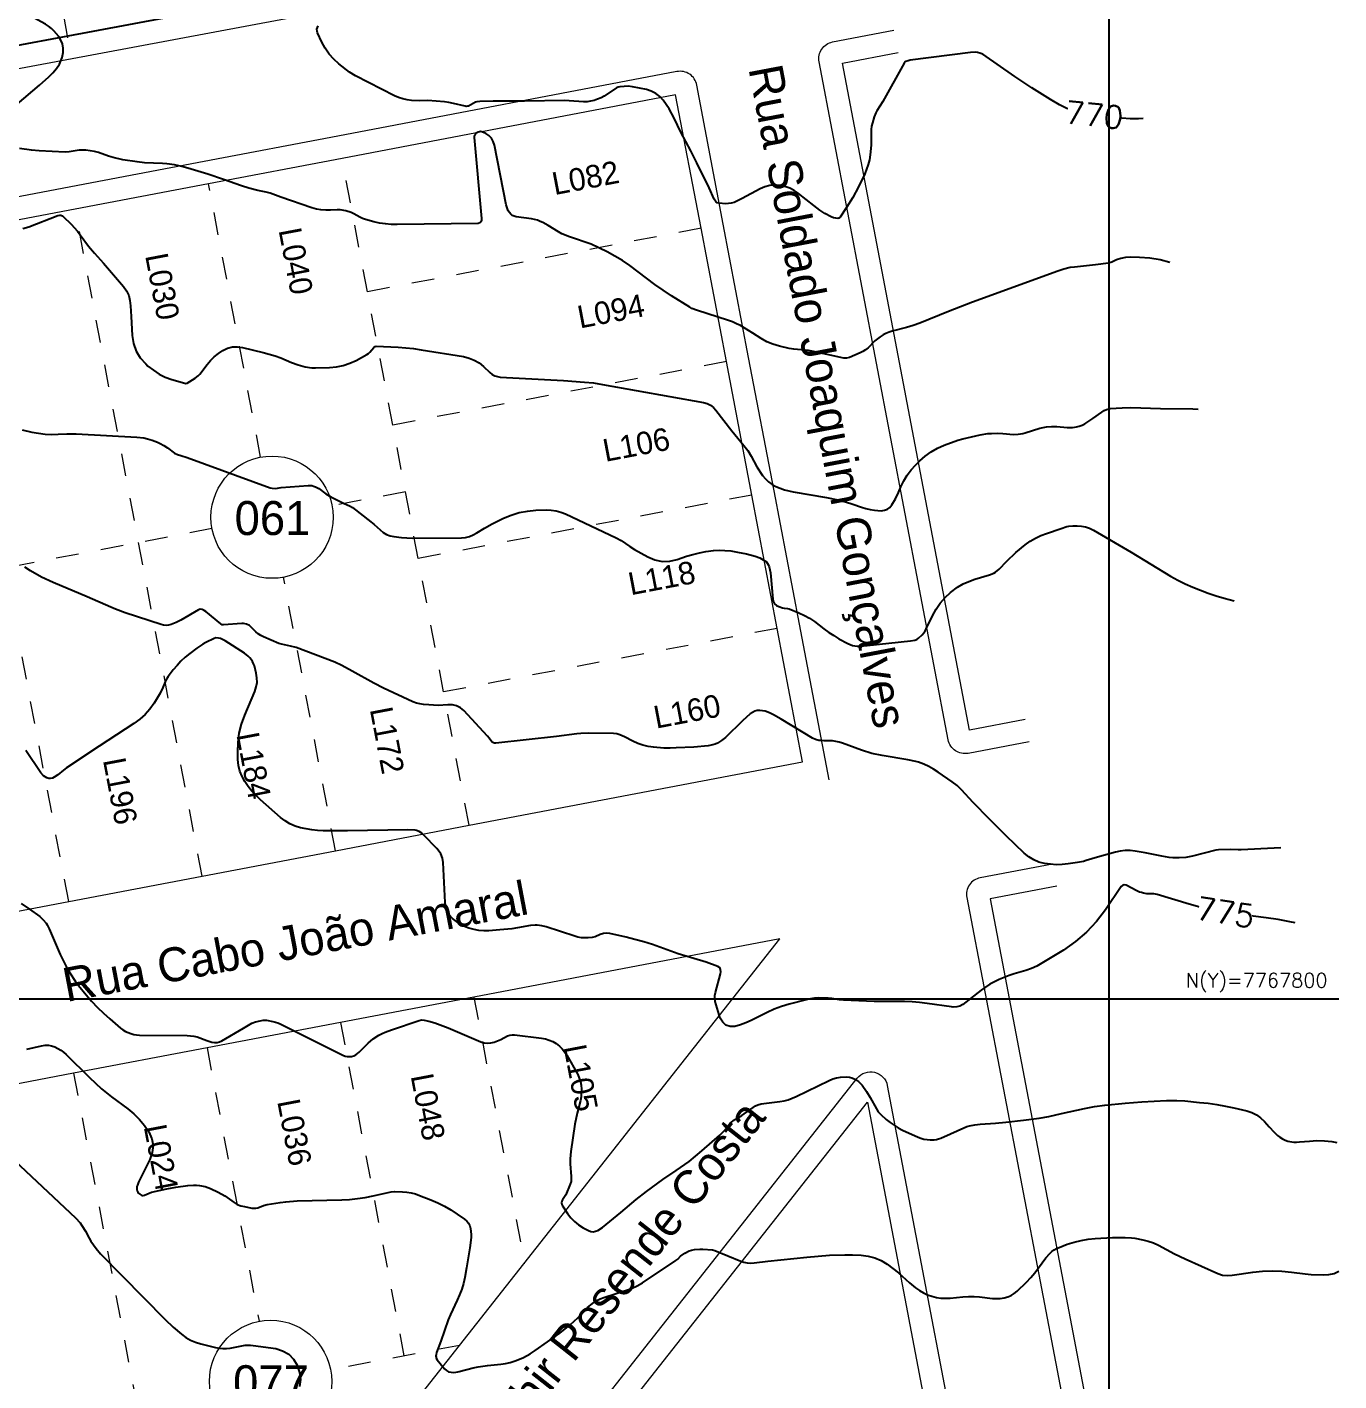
# Model space of a CAD drawing. Header units: metres. Extents: x 509389 to 509735, y 7767634 to 7768027.
# Drawn here: x 509619.4 to 509735.3, y 7767766.2 to 7767885.9 of the extents above; entities that cross this region are included whole.
import ezdxf
from ezdxf.enums import TextEntityAlignment as Align

# ---------------------------------------------------------------- set-up
doc = ezdxf.new("R2010")
doc.units = ezdxf.units.M
doc.linetypes.add('Contínua', pattern=[0])
doc.linetypes.add('TRACEJADO', pattern=[2, 1, -1])
for name, color, linetype in [('CANEVA', 252, 'Continuous'), ('CURVAS-INTERMEDIARIAS', 39, 'Continuous'), ('CURVAS-MESTRA', 34, 'Continuous')]:
    doc.layers.add(name, color=color, linetype=linetype)
for name, color, linetype, lineweight in [('K-ALINHAMENTO', 10, 'Continuous', 9), ('P-MEIOFIO', 171, 'Continuous', 9), ('P-URB', 2, 'Continuous', 9), ('textos', 2, 'Continuous', 9)]:
    doc.layers.add(name, color=color, linetype=linetype, lineweight=lineweight)
doc.styles.add('EC_NOMES', font='GOTHIC.TTF')
doc.styles.add('L50', font='ROMANS.SHX', dxfattribs={"height": 1.25})
doc.styles.add('Padrão', font='simplex.shx')

msp = doc.modelspace()

# ---------------------------------------------------------------- linework, layer by layer
at = {"color": 1}
msp.add_lwpolyline([(509611.596, 7767943.828), (509662.679, 7767953.551), (509673.898, 7767894.609), (509602.666, 7767881.252)], dxfattribs=at)
at = {"layer": 'CANEVA'}
msp.add_line((509389.048, 7767800), (509735.298, 7767800), dxfattribs=at)
at = {"layer": 'CURVAS-INTERMEDIARIAS'}
for points, elevation in [([(509618.536, 7767879.066), (509620.499, 7767880.745), (509621.333, 7767881.474), (509621.691, 7767881.815), (509622.008, 7767882.196), (509622.267, 7767882.589), (509622.407, 7767882.872), (509622.504, 7767883.173), (509622.594, 7767883.632), (509622.6, 7767884.014), (509622.547, 7767884.379), (509622.405, 7767884.72), (509622.205, 7767885.044), (509621.786, 7767885.533), (509621.557, 7767885.75), (509621.305, 7767885.938), (509621.037, 7767886.109), (509619.686, 7767886.867), (509619.171, 7767887.184)], 771), ([(509720.362, 7767865.062), (509719.506, 7767865.287), (509718.585, 7767865.436), (509717.679, 7767865.501), (509716.861, 7767865.523), (509716.446, 7767865.502), (509716.04, 7767865.415), (509715.644, 7767865.281), (509715.232, 7767865.089), (509714.946, 7767864.999), (509713.789, 7767864.853), (509711.929, 7767864.659), (509711.558, 7767864.607), (509711.012, 7767864.474), (509710.477, 7767864.3), (509702.919, 7767861.542), (509700.823, 7767860.731), (509698.279, 7767859.708), (509697.688, 7767859.499), (509697.088, 7767859.315), (509695.843, 7767858.987), (509695.56, 7767858.899), (509695.287, 7767858.791), (509695.027, 7767858.653), (509694.776, 7767858.495), (509694.526, 7767858.307), (509694.309, 7767858.126), (509693.704, 7767857.531), (509693.489, 7767857.354), (509693.253, 7767857.206), (509693.003, 7767857.077), (509692.064, 7767856.666), (509691.81, 7767856.599), (509691.549, 7767856.615), (509688.874, 7767857.205), (509688.446, 7767857.277), (509687.15, 7767857.409), (509686.722, 7767857.471), (509685.879, 7767857.671), (509685.288, 7767857.847), (509684.75, 7767858.053), (509684.251, 7767858.341), (509683.524, 7767858.821), (509682.763, 7767859.294), (509682.431, 7767859.485), (509682.088, 7767859.654), (509681.735, 7767859.802), (509681.374, 7767859.93), (509678.544, 7767860.846), (509678.141, 7767861.007), (509677.949, 7767861.108), (509676.344, 7767862.127), (509674.872, 7767863.123), (509672.657, 7767864.788), (509672.013, 7767865.225), (509671.342, 7767865.622), (509670.653, 7767865.99), (509669.247, 7767866.678), (509667.318, 7767867.321), (509666.663, 7767867.592), (509666.353, 7767867.762), (509665.451, 7767868.335), (509664.982, 7767868.59), (509664.739, 7767868.697), (509664.491, 7767868.788), (509663.975, 7767868.905), (509662.605, 7767869.102), (509662.43, 7767869.151), (509662.271, 7767869.225), (509662.136, 7767869.337), (509662.016, 7767869.474), (509661.921, 7767869.638), (509661.84, 7767869.806), (509661.731, 7767870.167), (509660.688, 7767875.43), (509660.59, 7767875.745), (509660.43, 7767876.034), (509660.21, 7767876.276), (509659.936, 7767876.455), (509659.588, 7767876.617), (509659.477, 7767876.632), (509659.364, 7767876.614), (509659.255, 7767876.573), (509659.097, 7767876.483), (509659.013, 7767876.411), (509658.951, 7767876.328), (509658.92, 7767876.229), (509658.91, 7767876.119), (509659.553, 7767868.956), (509659.546, 7767868.804), (509659.498, 7767868.661), (509659.405, 7767868.558), (509659.273, 7767868.519), (509652.107, 7767868.414), (509651.587, 7767868.427), (509651.07, 7767868.468), (509650.558, 7767868.549), (509650.05, 7767868.658), (509649.321, 7767868.857), (509649.053, 7767868.956), (509648.796, 7767869.078), (509648.265, 7767869.37), (509648.037, 7767869.475), (509647.559, 7767869.626), (509647.062, 7767869.703), (509646.811, 7767869.711), (509646.214, 7767869.68), (509645.792, 7767869.675), (509645.375, 7767869.705), (509644.964, 7767869.785), (509644.558, 7767869.898), (509641.836, 7767870.842), (509640.889, 7767871.192), (509640.53, 7767871.284), (509639.795, 7767871.412), (509638.989, 7767871.622), (509638.342, 7767871.829), (509636.758, 7767872.408), (509635.391, 7767872.862), (509633.622, 7767873.39), (509633.093, 7767873.537), (509632.425, 7767873.691), (509631.746, 7767873.787), (509631.382, 7767873.818), (509629.77, 7767873.867), (509629.13, 7767873.943), (509627.882, 7767874.144), (509627.024, 7767874.332), (509626.605, 7767874.463), (509625.725, 7767874.779), (509625.358, 7767874.877), (509624.983, 7767874.938), (509624.602, 7767874.973), (509624.016, 7767874.987), (509623.66, 7767874.942), (509623.134, 7767874.826), (509622.775, 7767874.814), (509620.491, 7767874.934), (509619.801, 7767874.987), (509618.753, 7767875.132)], 771), ([(509619.05, 7767868.069), (509619.572, 7767868.221), (509622.116, 7767869.205), (509622.293, 7767869.238), (509622.379, 7767869.236), (509622.46, 7767869.219), (509622.534, 7767869.182), (509622.603, 7767869.131), (509623.307, 7767868.436), (509623.86, 7767867.831), (509624.111, 7767867.507), (509624.833, 7767866.509), (509625.366, 7767865.883), (509626.174, 7767864.997), (509627.058, 7767863.98), (509627.928, 7767862.929), (509628.184, 7767862.543), (509628.385, 7767862.135), (509628.5, 7767861.696), (509628.559, 7767861.236), (509628.593, 7767860.282), (509628.684, 7767858.606), (509628.812, 7767857.895), (509629.039, 7767857.231), (509629.414, 7767856.637), (509629.887, 7767856.091), (509630.086, 7767855.911), (509630.565, 7767855.532), (509631.07, 7767855.2), (509631.616, 7767854.939), (509632.187, 7767854.725), (509633.333, 7767854.383), (509633.414, 7767854.378), (509633.554, 7767854.41), (509634.245, 7767854.831), (509634.515, 7767855.03), (509634.664, 7767855.195), (509635.312, 7767856.038), (509635.62, 7767856.397), (509635.952, 7767856.73), (509636.319, 7767857.023), (509636.709, 7767857.291), (509637.126, 7767857.479), (509637.554, 7767857.599), (509637.998, 7767857.614), (509638.452, 7767857.56), (509640.279, 7767857.115), (509641.329, 7767856.81), (509641.842, 7767856.621), (509642.781, 7767856.225), (509643.363, 7767856.005), (509643.964, 7767855.844), (509644.579, 7767855.753), (509644.889, 7767855.739), (509646.119, 7767855.778), (509646.733, 7767855.845), (509647.334, 7767855.963), (509647.914, 7767856.16), (509648.48, 7767856.41), (509649.433, 7767856.92), (509649.565, 7767857.018), (509649.682, 7767857.133), (509650.03, 7767857.56), (509650.151, 7767857.64), (509650.245, 7767857.654), (509652.194, 7767857.579), (509652.874, 7767857.527), (509653.552, 7767857.448), (509654.228, 7767857.352), (509657.968, 7767856.746), (509658.458, 7767856.619), (509658.92, 7767856.439), (509659.342, 7767856.179), (509659.738, 7767855.864), (509660.303, 7767855.324), (509660.499, 7767855.168), (509660.719, 7767855.05), (509660.958, 7767854.973), (509661.206, 7767854.939), (509666.808, 7767854.638), (509668.667, 7767854.497), (509669.46, 7767854.413), (509670.248, 7767854.289), (509679.16, 7767852.695), (509679.479, 7767852.604), (509679.773, 7767852.451), (509679.908, 7767852.352), (509680.036, 7767852.245), (509680.26, 7767851.998), (509681.669, 7767850.175), (509682.731, 7767848.896), (509683.075, 7767848.431), (509683.387, 7767847.946), (509683.882, 7767846.995), (509684.38, 7767846.248), (509684.631, 7767845.947), (509684.908, 7767845.676), (509685.225, 7767845.453), (509685.567, 7767845.261), (509685.935, 7767845.109), (509686.309, 7767844.976), (509686.692, 7767844.874), (509687.081, 7767844.792), (509690.02, 7767844.289), (509691.037, 7767844.079), (509691.707, 7767843.906), (509692.366, 7767843.695), (509693.121, 7767843.43), (509693.504, 7767843.315), (509693.891, 7767843.223), (509694.285, 7767843.166), (509694.86, 7767843.126), (509695.147, 7767843.163), (509695.407, 7767843.251), (509695.626, 7767843.417), (509695.817, 7767843.634), (509696.127, 7767844.178), (509696.394, 7767844.743), (509696.61, 7767845.248), (509696.869, 7767845.769), (509697.165, 7767846.265), (509697.516, 7767846.725), (509697.903, 7767847.159), (509698.278, 7767847.533), (509698.762, 7767847.957), (509699.275, 7767848.337), (509699.831, 7767848.648), (509700.417, 7767848.914), (509701.636, 7767849.37), (509702.074, 7767849.482), (509703.618, 7767849.829), (509704.274, 7767849.937), (509704.605, 7767849.96), (509705.133, 7767849.965), (509705.604, 7767849.944), (509706.54, 7767849.847), (509706.957, 7767849.88), (509707.369, 7767849.954), (509707.572, 7767850.006), (509708.866, 7767850.415), (509709.163, 7767850.484), (509709.465, 7767850.529), (509709.921, 7767850.568), (509710.383, 7767850.568), (509711.299, 7767850.466), (509711.76, 7767850.478), (509712.106, 7767850.528), (509712.364, 7767850.593), (509712.612, 7767850.69), (509712.853, 7767850.809), (509713.573, 7767851.269), (509714.351, 7767851.839), (509714.55, 7767851.967), (509714.764, 7767852.068), (509715.105, 7767852.157), (509716.149, 7767852.226), (509716.925, 7767852.239), (509719.529, 7767852.165), (509722.395, 7767852.133), (509722.851, 7767852.101)], 772), ([(509618.973, 7767850.262), (509619.844, 7767850.07), (509620.418, 7767849.968), (509620.994, 7767849.897), (509621.574, 7767849.872), (509622.157, 7767849.878), (509622.914, 7767849.909), (509623.739, 7767849.905), (509629.111, 7767849.634), (509629.737, 7767849.558), (509630.043, 7767849.486), (509630.47, 7767849.353), (509630.936, 7767849.168), (509631.162, 7767849.06), (509631.483, 7767848.886), (509631.812, 7767848.681), (509632.435, 7767848.223), (509632.704, 7767848.093), (509632.987, 7767847.992), (509633.561, 7767847.837), (509640.875, 7767845.139), (509641.064, 7767845.102), (509641.355, 7767845.1), (509641.853, 7767845.171), (509644.239, 7767845.361), (509644.565, 7767845.345), (509644.722, 7767845.304), (509644.876, 7767845.246), (509645.17, 7767845.087), (509645.801, 7767844.624), (509646.242, 7767844.348), (509647.365, 7767843.797), (509647.948, 7767843.537), (509648.168, 7767843.41), (509649.79, 7767842.147), (509650.064, 7767841.917), (509650.59, 7767841.43), (509650.862, 7767841.212), (509651.154, 7767841.033), (509651.474, 7767840.913), (509651.814, 7767840.833), (509652.499, 7767840.751), (509652.965, 7767840.713), (509653.433, 7767840.695), (509657.776, 7767840.74), (509658.134, 7767840.771), (509658.483, 7767840.855), (509658.819, 7767840.987), (509659.134, 7767841.16), (509659.817, 7767841.586), (509660.496, 7767841.965), (509661.498, 7767842.46), (509662.188, 7767842.742), (509662.893, 7767842.964), (509663.619, 7767843.094), (509664.361, 7767843.164), (509665.278, 7767843.191), (509665.714, 7767843.173), (509666.143, 7767843.116), (509666.559, 7767843), (509666.968, 7767842.845), (509671.464, 7767840.723), (509671.881, 7767840.497), (509672.658, 7767839.951), (509673.063, 7767839.704), (509674.243, 7767839.042), (509674.879, 7767838.789), (509675.524, 7767838.649), (509676.184, 7767838.679), (509676.853, 7767838.823), (509677.651, 7767839.093), (509678.221, 7767839.26), (509678.799, 7767839.397), (509679.383, 7767839.516), (509680.054, 7767839.609), (509680.558, 7767839.639), (509681.063, 7767839.621), (509681.569, 7767839.57), (509682.174, 7767839.471), (509682.974, 7767839.3), (509683.742, 7767839.095), (509684.147, 7767838.949), (509684.584, 7767838.704), (509684.718, 7767838.593), (509684.833, 7767838.468), (509684.916, 7767838.32), (509684.979, 7767838.157), (509685.081, 7767837.625), (509685.278, 7767835.297), (509685.34, 7767835.077), (509685.442, 7767834.89), (509685.604, 7767834.753), (509685.807, 7767834.649), (509686.155, 7767834.547), (509686.295, 7767834.516), (509686.581, 7767834.492), (509686.719, 7767834.452), (509687.599, 7767834.096), (509688.077, 7767833.876), (509688.538, 7767833.627), (509688.974, 7767833.334), (509689.806, 7767832.684), (509690.231, 7767832.371), (509690.675, 7767832.084), (509691.13, 7767831.814), (509691.916, 7767831.378), (509692.113, 7767831.288), (509692.315, 7767831.217), (509692.526, 7767831.177), (509692.742, 7767831.158), (509692.962, 7767831.158), (509693.62, 7767831.201), (509697.461, 7767831.637), (509697.841, 7767831.689), (509698.019, 7767831.744), (509698.172, 7767831.849), (509698.496, 7767832.166), (509698.631, 7767832.33), (509698.747, 7767832.508), (509698.849, 7767832.696), (509699.382, 7767833.831), (509699.705, 7767834.412), (509700.074, 7767834.956), (509700.513, 7767835.446), (509700.998, 7767835.9), (509701.614, 7767836.357), (509702.096, 7767836.648), (509702.609, 7767836.878), (509703.144, 7767837.069), (509704.433, 7767837.456), (509704.803, 7767837.603), (509704.973, 7767837.698), (509705.275, 7767837.948), (509705.971, 7767838.676), (509706.747, 7767839.426), (509707.579, 7767840.113), (509708.022, 7767840.418), (509708.481, 7767840.692), (509708.964, 7767840.921), (509709.463, 7767841.12), (509710.751, 7767841.561), (509711.263, 7767841.72), (509711.437, 7767841.755), (509711.79, 7767841.784), (509712.19, 7767841.785), (509712.561, 7767841.757), (509712.923, 7767841.691), (509713.269, 7767841.57), (509713.606, 7767841.412), (509716.96, 7767839.467), (509720.423, 7767837.347), (509721.063, 7767836.992), (509721.72, 7767836.668), (509722.386, 7767836.364), (509723.066, 7767836.089), (509723.752, 7767835.833), (509724.448, 7767835.606), (509725.15, 7767835.397), (509726.055, 7767835.147)], 773), ([(509730.176, 7767813.343), (509729.592, 7767813.3), (509726.675, 7767813.151), (509726.391, 7767813.145), (509725.68, 7767813.177), (509724.656, 7767813.161), (509724.434, 7767813.117), (509722.358, 7767812.587), (509721.778, 7767812.482), (509721.192, 7767812.44), (509720.614, 7767812.447), (509720.293, 7767812.471), (509719.657, 7767812.579), (509718.183, 7767812.898), (509717.299, 7767813.045), (509716.857, 7767813.081), (509716.418, 7767813.082), (509715.982, 7767813.028), (509715.548, 7767812.938), (509713.977, 7767812.508), (509712.976, 7767812.202), (509712.723, 7767812.134), (509712.21, 7767812.035), (509711.369, 7767811.908), (509710.85, 7767811.856), (509710.331, 7767811.839), (509709.813, 7767811.873), (509709.296, 7767811.941), (509708.801, 7767812.078), (509708.333, 7767812.267), (509707.905, 7767812.536), (509707.503, 7767812.856), (509705.891, 7767814.397), (509704.417, 7767815.849), (509702.987, 7767817.347), (509701.957, 7767818.459), (509701.56, 7767818.842), (509701.121, 7767819.176), (509699.892, 7767820.011), (509699.482, 7767820.278), (509699.061, 7767820.527), (509698.623, 7767820.738), (509698.161, 7767820.891), (509697.924, 7767820.949), (509697.206, 7767821.096), (509694.959, 7767821.481), (509694.033, 7767821.68), (509693.127, 7767821.957), (509691.434, 7767822.579), (509691.145, 7767822.671), (509690.853, 7767822.741), (509690.555, 7767822.776), (509689.79, 7767822.785), (509689.496, 7767822.807), (509689.35, 7767822.827), (509689.068, 7767822.901), (509688.806, 7767823.027), (509686.039, 7767824.693), (509685.341, 7767825.089), (509685.061, 7767825.237), (509684.84, 7767825.332), (509684.615, 7767825.407), (509684.381, 7767825.451), (509684.143, 7767825.475), (509683.909, 7767825.456), (509683.687, 7767825.405), (509683.482, 7767825.305), (509683.289, 7767825.173), (509682.608, 7767824.568), (509681.103, 7767823.092), (509680.77, 7767822.81), (509680.397, 7767822.585), (509680.196, 7767822.498), (509679.992, 7767822.425), (509679.566, 7767822.338), (509678.32, 7767822.214), (509676.763, 7767822.165), (509676.21, 7767822.134), (509675.657, 7767822.147), (509674.753, 7767822.224), (509674.275, 7767822.293), (509673.808, 7767822.401), (509673.358, 7767822.563), (509672.918, 7767822.763), (509672.186, 7767823.149), (509671.781, 7767823.331), (509671.501, 7767823.414), (509671.21, 7767823.443), (509669.048, 7767823.464), (509668.329, 7767823.443), (509667.971, 7767823.409), (509666.184, 7767823.18), (509660.831, 7767822.59), (509660.714, 7767822.589), (509660.601, 7767822.615), (509660.501, 7767822.67), (509660.46, 7767822.71), (509660.238, 7767823.03), (509660.093, 7767823.202), (509658.006, 7767825.458), (509657.694, 7767825.709), (509657.357, 7767825.89), (509656.982, 7767825.969), (509656.582, 7767825.979), (509655.736, 7767825.921), (509654.89, 7767825.957), (509654.429, 7767826.003), (509654.11, 7767826.052), (509653.798, 7767826.123), (509653.496, 7767826.229), (509650.892, 7767827.434), (509650.057, 7767827.883), (509648.132, 7767828.957), (509647.227, 7767829.436), (509646.609, 7767829.732), (509643.188, 7767831.028), (509642.678, 7767831.162), (509641.9, 7767831.316), (509641.649, 7767831.398), (509640.289, 7767831.974), (509640.05, 7767832.096), (509639.826, 7767832.237), (509639.621, 7767832.406), (509639.157, 7767832.881), (509639.048, 7767832.966), (509638.8, 7767833.091), (509638.528, 7767833.156), (509638.389, 7767833.165), (509636.771, 7767833.037), (509636.643, 7767833.051), (509636.53, 7767833.113), (509635.206, 7767834.212), (509635.054, 7767834.317), (509634.885, 7767834.392), (509634.712, 7767834.411), (509634.546, 7767834.357), (509632.99, 7767833.454), (509632.573, 7767833.239), (509632.137, 7767833.065), (509631.914, 7767833.013), (509631.691, 7767832.99), (509631.467, 7767833.011), (509631.244, 7767833.061), (509628.085, 7767834.111), (509627.226, 7767834.422), (509626.804, 7767834.596), (509624.71, 7767835.514), (509621.708, 7767836.77), (509620.683, 7767837.248), (509619.701, 7767837.809), (509619.21, 7767838.131)], 774), ([(509618.881, 7767808.42), (509619.625, 7767807.923), (509620.549, 7767807.247), (509620.834, 7767806.98), (509621.086, 7767806.676), (509621.194, 7767806.516), (509621.375, 7767806.175), (509622.347, 7767803.895), (509622.735, 7767803.07), (509622.953, 7767802.669), (509623.184, 7767802.276), (509623.691, 7767801.517), (509623.964, 7767801.151), (509624.62, 7767800.343), (509625.111, 7767799.779), (509625.621, 7767799.234), (509626.159, 7767798.716), (509626.715, 7767798.216), (509627.672, 7767797.401), (509627.88, 7767797.245), (509628.098, 7767797.108), (509628.332, 7767797), (509628.576, 7767796.91), (509628.83, 7767796.847), (509629.085, 7767796.798), (509629.345, 7767796.773), (509633.566, 7767796.748), (509633.862, 7767796.73), (509634.155, 7767796.689), (509634.44, 7767796.615), (509635.281, 7767796.304), (509635.74, 7767796.158), (509635.967, 7767796.122), (509636.19, 7767796.123), (509636.406, 7767796.178), (509636.617, 7767796.27), (509638.527, 7767797.404), (509639.278, 7767797.827), (509639.595, 7767797.953), (509640.008, 7767798.055), (509640.278, 7767798.093), (509640.549, 7767798.09), (509641.132, 7767797.991), (509641.35, 7767797.933), (509641.562, 7767797.854), (509641.769, 7767797.762), (509647.312, 7767794.998), (509647.496, 7767794.928), (509647.684, 7767794.885), (509647.877, 7767794.88), (509648.073, 7767794.902), (509648.263, 7767794.961), (509648.442, 7767795.039), (509648.606, 7767795.147), (509648.758, 7767795.274), (509649.546, 7767796.056), (509649.997, 7767796.446), (509650.498, 7767796.769), (509650.765, 7767796.907), (509651.035, 7767797.034), (509651.594, 7767797.25), (509654.048, 7767798.074), (509654.262, 7767798.118), (509654.48, 7767798.108), (509654.903, 7767798.025), (509655.419, 7767797.871), (509656.606, 7767797.411), (509659.497, 7767796.184), (509659.789, 7767796.098), (509660.082, 7767796.058), (509660.377, 7767796.084), (509660.673, 7767796.155), (509661.257, 7767796.394), (509661.842, 7767796.703), (509662.044, 7767796.77), (509662.254, 7767796.794), (509662.471, 7767796.791), (509664.866, 7767796.509), (509665.209, 7767796.442), (509665.541, 7767796.345), (509665.856, 7767796.202), (509666.159, 7767796.027), (509666.434, 7767795.81), (509666.685, 7767795.572), (509666.9, 7767795.301), (509667.092, 7767795.008), (509668.05, 7767793.287), (509668.191, 7767792.983), (509668.301, 7767792.67), (509668.364, 7767792.344), (509668.395, 7767792.01), (509668.359, 7767791.334), (509668.302, 7767791.002), (509668.016, 7767789.884), (509667.811, 7767788.91), (509667.45, 7767786.482), (509667.393, 7767785.833), (509667.387, 7767785.399), (509667.475, 7767784.293), (509667.486, 7767784.062), (509667.467, 7767783.836), (509667.401, 7767783.619), (509666.996, 7767782.665), (509666.9, 7767782.49), (509666.714, 7767782.223), (509666.661, 7767782.112), (509666.634, 7767781.963), (509666.645, 7767781.815), (509666.705, 7767781.68), (509667.148, 7767781.008), (509667.437, 7767780.635), (509667.757, 7767780.296), (509668.124, 7767780.008), (509668.523, 7767779.754), (509668.994, 7767779.502), (509669.207, 7767779.429), (509669.418, 7767779.401), (509669.628, 7767779.44), (509669.836, 7767779.524), (509670.241, 7767779.787), (509671.872, 7767781.116), (509673.217, 7767782.242), (509674.135, 7767782.966), (509675.572, 7767784.014), (509676.761, 7767784.803), (509677.913, 7767785.601), (509679.011, 7767786.566), (509680.608, 7767787.924), (509681.015, 7767788.347), (509681.531, 7767788.993), (509681.656, 7767789.115), (509681.797, 7767789.219), (509682.551, 7767789.685), (509683.768, 7767790.537), (509683.955, 7767790.628), (509684.259, 7767790.715), (509685.901, 7767790.921), (509686.278, 7767790.985), (509686.649, 7767791.072), (509687.01, 7767791.195), (509687.363, 7767791.342), (509690.274, 7767792.77), (509690.594, 7767792.902), (509690.92, 7767793.003), (509691.257, 7767793.058), (509691.838, 7767793.083), (509692.063, 7767793.061), (509692.28, 7767793.014), (509692.484, 7767792.926), (509692.68, 7767792.812), (509692.859, 7767792.668), (509693.028, 7767792.513), (509693.18, 7767792.342), (509693.566, 7767791.793), (509693.879, 7767791.279), (509694.434, 7767790.261), (509694.606, 7767790), (509694.817, 7767789.772), (509695.314, 7767789.332), (509695.651, 7767789.06), (509696.002, 7767788.808), (509696.374, 7767788.589), (509696.76, 7767788.391), (509698.121, 7767787.769), (509698.379, 7767787.669), (509698.642, 7767787.59), (509698.912, 7767787.543), (509699.188, 7767787.517), (509699.531, 7767787.52), (509699.737, 7767787.546), (509699.938, 7767787.6), (509700.135, 7767787.672), (509702.438, 7767788.699), (509702.661, 7767788.772), (509703.124, 7767788.863), (509703.596, 7767788.911), (509704.964, 7767788.994), (509705.874, 7767789.071), (509707.448, 7767789.257), (509708.818, 7767789.439), (509709.665, 7767789.593), (509710.781, 7767789.861), (509712.821, 7767790.298), (509713.712, 7767790.465), (509714.611, 7767790.585), (509716.417, 7767790.76), (509717.897, 7767790.872), (509720.06, 7767791), (509720.526, 7767791.014), (509720.992, 7767791.004), (509721.69, 7767790.958), (509722.991, 7767790.838), (509723.755, 7767790.752), (509724.516, 7767790.645), (509725.272, 7767790.508), (509726.025, 7767790.35), (509727.161, 7767790.089), (509727.603, 7767789.942), (509728.015, 7767789.745), (509728.382, 7767789.475), (509728.72, 7767789.155), (509729.141, 7767788.679), (509729.581, 7767788.215), (509729.885, 7767787.915), (509730.086, 7767787.748), (509730.301, 7767787.605), (509730.536, 7767787.498), (509730.783, 7767787.413), (509731.303, 7767787.329), (509731.565, 7767787.322), (509731.829, 7767787.334), (509732.694, 7767787.418), (509733.359, 7767787.458), (509734.026, 7767787.449), (509734.687, 7767787.378), (509735.1, 7767787.285)], 776), ([(509619.376, 7767795.542), (509620.699, 7767795.845), (509620.997, 7767795.883), (509621.291, 7767795.884), (509621.58, 7767795.829), (509621.865, 7767795.736), (509622.138, 7767795.599), (509622.398, 7767795.443), (509622.64, 7767795.26), (509622.869, 7767795.058), (509624.916, 7767793.037), (509625.994, 7767792.023), (509626.274, 7767791.782), (509626.855, 7767791.326), (509628.302, 7767790.256), (509628.836, 7767789.81), (509629.332, 7767789.329), (509629.77, 7767788.794), (509630.168, 7767788.224), (509630.417, 7767787.621), (509630.538, 7767787.012), (509630.468, 7767786.396), (509630.269, 7767785.774), (509629.253, 7767783.771), (509629.153, 7767783.523), (509629.121, 7767783.393), (509629.097, 7767783.261), (509629.1, 7767783.134), (509629.124, 7767783.015), (509629.182, 7767782.907), (509629.261, 7767782.808), (509629.366, 7767782.711), (509629.46, 7767782.651), (509629.559, 7767782.614), (509629.665, 7767782.613), (509629.774, 7767782.635), (509630.196, 7767782.821), (509630.4, 7767782.888), (509631.762, 7767783.195), (509632.541, 7767783.346), (509633.602, 7767783.479), (509634.12, 7767783.508), (509634.379, 7767783.504), (509634.638, 7767783.491), (509635.144, 7767783.403), (509635.624, 7767783.222), (509636.294, 7767782.894), (509636.879, 7767782.565), (509637.694, 7767781.978), (509637.98, 7767781.818), (509638.286, 7767781.703), (509638.607, 7767781.618), (509639.271, 7767781.496), (509639.445, 7767781.481), (509639.617, 7767781.486), (509639.785, 7767781.523), (509640.283, 7767781.709), (509640.63, 7767781.795), (509641.767, 7767781.99), (509642.267, 7767782.054), (509643.271, 7767782.119), (509647.202, 7767782.22), (509647.902, 7767782.259), (509648.599, 7767782.325), (509649.291, 7767782.431), (509649.98, 7767782.564), (509651.574, 7767782.924), (509651.912, 7767782.967), (509652.58, 7767782.942), (509652.968, 7767782.905), (509653.349, 7767782.843), (509653.723, 7767782.743), (509654.091, 7767782.616), (509655.089, 7767782.217), (509655.693, 7767781.951), (509656.283, 7767781.658), (509656.852, 7767781.325), (509657.406, 7767780.966), (509658.055, 7767780.513), (509658.246, 7767780.342), (509658.403, 7767780.15), (509658.511, 7767779.926), (509658.585, 7767779.681), (509658.618, 7767779.417), (509658.635, 7767779.153), (509658.627, 7767778.889), (509658.511, 7767777.977), (509658.23, 7767776.218), (509658.07, 7767775.356), (509657.952, 7767774.839), (509657.807, 7767774.331), (509657.624, 7767773.835), (509657.415, 7767773.348), (509656.816, 7767772.079), (509656.621, 7767771.61), (509655.97, 7767769.741), (509655.591, 7767768.718), (509655.547, 7767768.558), (509655.531, 7767768.392), (509655.539, 7767768.311), (509655.557, 7767768.233), (509655.636, 7767768.093), (509656.295, 7767767.293), (509656.468, 7767767.139), (509656.651, 7767767.032), (509656.658, 7767767.027), (509656.873, 7767766.979), (509657.105, 7767766.972), (509657.453, 7767767.031), (509657.595, 7767767.056), (509658.831, 7767767.385), (509659.247, 7767767.475), (509660.091, 7767767.586), (509661.265, 7767767.692), (509661.676, 7767767.758), (509662.081, 7767767.854), (509662.613, 7767768.011), (509663.257, 7767768.273), (509663.857, 7767768.624), (509664.283, 7767768.917), (509666.46, 7767770.451), (509667.103, 7767770.936), (509667.411, 7767771.197), (509668.073, 7767771.805), (509668.292, 7767772.025), (509668.702, 7767772.492), (509668.928, 7767772.705), (509669.203, 7767772.942), (509669.469, 7767773.143), (509669.747, 7767773.322), (509670.045, 7767773.465), (509670.356, 7767773.585), (509672.289, 7767774.204), (509672.806, 7767774.389), (509673.307, 7767774.608), (509673.778, 7767774.884), (509676.736, 7767776.864), (509676.884, 7767776.98), (509677.143, 7767777.253), (509677.505, 7767777.507), (509677.894, 7767777.705), (509678.101, 7767777.769), (509678.364, 7767777.823), (509678.852, 7767777.866), (509679.097, 7767777.864), (509679.966, 7767777.789), (509680.155, 7767777.754), (509682.454, 7767776.805), (509682.741, 7767776.713), (509683.032, 7767776.652), (509683.33, 7767776.638), (509683.631, 7767776.655), (509684.85, 7767776.803), (509688.297, 7767777.163), (509690.304, 7767777.317), (509691.644, 7767777.362), (509692.314, 7767777.358), (509693.099, 7767777.336), (509693.712, 7767777.255), (509694.3, 7767777.105), (509694.852, 7767776.853), (509695.381, 7767776.531), (509696.388, 7767775.765), (509697.374, 7767774.892), (509697.905, 7767774.455), (509698.238, 7767774.216), (509698.586, 7767774.005), (509698.957, 7767773.837), (509699.342, 7767773.698), (509699.742, 7767773.605), (509700.145, 7767773.543), (509700.553, 7767773.526), (509700.963, 7767773.54), (509702.071, 7767773.64), (509702.569, 7767773.667), (509703.066, 7767773.671), (509703.561, 7767773.639), (509704.708, 7767773.503), (509705.045, 7767773.493), (509705.381, 7767773.516), (509705.716, 7767773.563), (509706.038, 7767773.653), (509706.343, 7767773.777), (509706.622, 7767773.95), (509706.884, 7767774.157), (509707.714, 7767774.96), (509708.086, 7767775.361), (509708.434, 7767775.784), (509709.42, 7767777.102), (509709.76, 7767777.478), (509709.947, 7767777.645), (509710.146, 7767777.794), (509710.362, 7767777.916), (509710.591, 7767778.02), (509711.305, 7767778.289), (509711.906, 7767778.484), (509712.515, 7767778.641), (509713.136, 7767778.741), (509713.765, 7767778.804), (509715.302, 7767778.886), (509715.862, 7767778.904), (509716.422, 7767778.898), (509716.98, 7767778.859), (509717.256, 7767778.821), (509717.966, 7767778.691), (509718.449, 7767778.571), (509718.919, 7767778.419), (509719.372, 7767778.219), (509720.764, 7767777.456), (509721.706, 7767777), (509724.596, 7767775.704), (509725.009, 7767775.574), (509725.441, 7767775.542), (509725.881, 7767775.571), (509727.694, 7767775.829), (509728.55, 7767775.919), (509729.406, 7767775.959), (509730.263, 7767775.926), (509731.12, 7767775.843), (509732.318, 7767775.683), (509732.836, 7767775.633), (509733.934, 7767775.582), (509734.411, 7767775.623), (509734.868, 7767775.724), (509735.295, 7767775.913), (509735.298, 7767775.915)], 777), ([(509611.943, 7767791.643), (509623.69, 7767780.626), (509624.086, 7767780.197), (509624.257, 7767779.961), (509624.567, 7767779.45), (509624.895, 7767778.821), (509625.038, 7767778.578), (509625.503, 7767777.934), (509625.904, 7767777.458), (509631.622, 7767771.648), (509632.322, 7767770.975), (509633.055, 7767770.34), (509633.445, 7767770.061), (509633.854, 7767769.82), (509634.291, 7767769.636), (509634.748, 7767769.489), (509636.066, 7767769.162), (509636.384, 7767769.105), (509636.703, 7767769.075), (509637.024, 7767769.085), (509637.345, 7767769.122), (509638.68, 7767769.368), (509638.911, 7767769.386), (509639.142, 7767769.381), (509639.375, 7767769.36), (509641.375, 7767769.074), (509641.987, 7767768.883), (509642.522, 7767768.591), (509642.941, 7767768.149), (509643.283, 7767767.606), (509643.449, 7767767.039), (509643.475, 7767766.951), (509643.551, 7767766.333), (509643.478, 7767765.713)], 778)]:
    msp.add_lwpolyline(points, dxfattribs=dict(at, elevation=elevation))
at = {"layer": 'CURVAS-MESTRA'}
for points, elevation in [([(509718, 7767877.774), (509717.603, 7767877.754), (509716.868, 7767877.769), (509716.133, 7767877.818), (509713.158, 7767878.118), (509712.711, 7767878.186), (509712.273, 7767878.282), (509711.845, 7767878.421), (509711.426, 7767878.588), (509711.017, 7767878.785), (509710.614, 7767878.994), (509709.831, 7767879.454), (509708.177, 7767880.506), (509706.672, 7767881.49), (509703.834, 7767883.465), (509703.589, 7767883.572), (509703.36, 7767883.63), (509703.191, 7767883.653), (509702.764, 7767883.617), (509697.423, 7767882.928), (509697.251, 7767882.889), (509697.031, 7767882.817), (509696.975, 7767882.781), (509696.885, 7767882.679), (509694.994, 7767879.291), (509694.491, 7767878.461), (509694.4, 7767878.291), (509694.25, 7767877.935), (509694.085, 7767877.413), (509694.021, 7767877.112), (509693.988, 7767876.806), (509693.978, 7767876.496), (509693.969, 7767875.432), (509693.893, 7767874.565), (509693.819, 7767874.138), (509693.719, 7767873.718), (509693.579, 7767873.31), (509693.412, 7767872.91), (509692.859, 7767871.744), (509692.37, 7767870.81), (509691.809, 7767869.917), (509691.235, 7767869.077), (509691.113, 7767868.982), (509691.041, 7767868.962), (509690.855, 7767868.966), (509690.636, 7767868.998), (509690.431, 7767869.081), (509689.871, 7767869.389), (509689.446, 7767869.671), (509688.922, 7767870.11), (509687.569, 7767871.163), (509687.187, 7767871.415), (509686.786, 7767871.624), (509686.357, 7767871.769), (509685.911, 7767871.87), (509685.458, 7767871.891), (509685.015, 7767871.856), (509684.588, 7767871.736), (509684.17, 7767871.56), (509682.588, 7767870.706), (509682.114, 7767870.466), (509681.872, 7767870.369), (509681.624, 7767870.298), (509681.369, 7767870.265), (509681.108, 7767870.259), (509680.549, 7767870.289), (509680.361, 7767870.344), (509680.285, 7767870.402), (509680.218, 7767870.477), (509680.108, 7767870.658), (509679.654, 7767871.661), (509678.588, 7767873.855), (509678.037, 7767874.937), (509677.17, 7767876.573), (509676.571, 7767877.817), (509676.131, 7767878.636), (509675.607, 7767879.405), (509675.296, 7767879.732), (509674.951, 7767880.004), (509674.555, 7767880.196), (509674.125, 7767880.335), (509672.879, 7767880.588), (509672.516, 7767880.634), (509672.15, 7767880.627), (509671.785, 7767880.583), (509671.63, 7767880.542), (509671.482, 7767880.482), (509670.395, 7767879.768), (509670.112, 7767879.616), (509669.816, 7767879.492), (509669.511, 7767879.385), (509669.198, 7767879.313), (509668.882, 7767879.267), (509668.563, 7767879.259), (509667.307, 7767879.36), (509666.91, 7767879.371), (509663.35, 7767879.317), (509660.585, 7767879.327), (509659.402, 7767879.3), (509659.142, 7767879.261), (509659.018, 7767879.219), (509658.395, 7767878.889), (509658.303, 7767878.863), (509658.207, 7767878.86), (509658.108, 7767878.872), (509657.092, 7767879.119), (509656.683, 7767879.197), (509656.271, 7767879.255), (509654.813, 7767879.38), (509654.06, 7767879.349), (509653.384, 7767879.385), (509652.989, 7767879.432), (509652.603, 7767879.511), (509652.229, 7767879.637), (509651.864, 7767879.794), (509648.433, 7767881.542), (509647.908, 7767881.877), (509646.959, 7767882.608), (509646.499, 7767883.026), (509646.086, 7767883.48), (509645.742, 7767883.99), (509645.446, 7767884.536), (509645.077, 7767885.353), (509645.033, 7767885.517), (509645.022, 7767885.677), (509645.062, 7767885.833), (509645.135, 7767885.986)], 770), ([(509731.431, 7767806.702), (509730.975, 7767806.798), (509729.934, 7767806.992), (509728.886, 7767807.141), (509725.889, 7767807.514), (509724.922, 7767807.662), (509723.963, 7767807.843), (509723.014, 7767808.074), (509722.072, 7767808.338), (509719.237, 7767809.211), (509718.941, 7767809.272), (509718.335, 7767809.272), (509718.035, 7767809.318), (509717.845, 7767809.37), (509717.687, 7767809.423), (509717.385, 7767809.564), (509716.562, 7767810.008), (509716.49, 7767810.032), (509716.328, 7767810.051), (509716.18, 7767810.013), (509716.067, 7767809.911), (509714.684, 7767807.859), (509713.886, 7767806.826), (509713.011, 7767805.873), (509712.021, 7767805.041), (509710.954, 7767804.289), (509709.05, 7767803.124), (509708.599, 7767802.875), (509708.135, 7767802.656), (509707.653, 7767802.479), (509706.61, 7767802.183), (509706.165, 7767802.043), (509705.728, 7767801.881), (509705.296, 7767801.704), (509704.877, 7767801.5), (509704.471, 7767801.276), (509704.082, 7767801.022), (509703.706, 7767800.747), (509702.077, 7767799.487), (509701.82, 7767799.343), (509701.535, 7767799.272), (509701.234, 7767799.258), (509701.084, 7767799.267), (509698.912, 7767799.584), (509698.25, 7767799.665), (509697.586, 7767799.722), (509696.921, 7767799.745), (509694.917, 7767799.735), (509694.249, 7767799.75), (509691.524, 7767799.878), (509691.184, 7767799.908), (509690.51, 7767800.022), (509690.17, 7767800.049), (509689.361, 7767800.059), (509688.982, 7767800.034), (509688.605, 7767799.975), (509688.232, 7767799.894), (509686.735, 7767799.502), (509686.069, 7767799.301), (509685.417, 7767799.068), (509684.783, 7767798.788), (509683.384, 7767798.069), (509682.916, 7767797.864), (509682.434, 7767797.695), (509681.942, 7767797.55), (509681.515, 7767797.552), (509681.148, 7767797.658), (509680.868, 7767797.919), (509680.647, 7767798.284), (509680.208, 7767799.741), (509680.159, 7767800.008), (509680.169, 7767800.278), (509680.216, 7767800.55), (509680.655, 7767802.191), (509680.683, 7767802.385), (509680.664, 7767802.58), (509680.63, 7767802.668), (509680.582, 7767802.743), (509680.433, 7767802.846), (509679.401, 7767803.218), (509676.932, 7767803.959), (509674.655, 7767804.776), (509673.889, 7767805.024), (509673.113, 7767805.238), (509672.33, 7767805.43), (509670.894, 7767805.75), (509670.61, 7767805.78), (509670.327, 7767805.745), (509670.05, 7767805.661), (509669.582, 7767805.459), (509669.333, 7767805.41), (509668.978, 7767805.374), (509668.675, 7767805.364), (509668.374, 7767805.379), (509668.078, 7767805.433), (509667.785, 7767805.512), (509665.279, 7767806.355), (509664.885, 7767806.447), (509664.483, 7767806.496), (509664.281, 7767806.5), (509663.881, 7767806.457), (509662.738, 7767806.251), (509662.221, 7767806.175), (509661.182, 7767806.072), (509660.188, 7767806.003), (509659.751, 7767805.998), (509659.319, 7767806.027), (509658.893, 7767806.107), (509658.445, 7767806.23), (509658.053, 7767806.389), (509657.679, 7767806.579), (509657.332, 7767806.814), (509657.003, 7767807.08), (509656.736, 7767807.391), (509656.525, 7767807.73), (509656.4, 7767808.108), (509656.331, 7767808.513), (509656.162, 7767812.024), (509656.099, 7767812.417), (509655.95, 7767812.786), (509655.734, 7767813.126), (509655.608, 7767813.282), (509654.464, 7767814.456), (509654.269, 7767814.628), (509654.052, 7767814.772), (509653.816, 7767814.87), (509653.691, 7767814.894), (509653.055, 7767814.918), (509647.715, 7767814.821), (509645.571, 7767814.842), (509645.064, 7767814.867), (509644.559, 7767814.915), (509644.059, 7767814.995), (509643.562, 7767815.098), (509643.084, 7767815.251), (509642.628, 7767815.447), (509642.205, 7767815.707), (509641.805, 7767816.009), (509640.017, 7767817.579), (509639.634, 7767817.945), (509639.274, 7767818.33), (509638.948, 7767818.744), (509638.645, 7767819.178), (509638.401, 7767819.64), (509638.21, 7767820.118), (509638.1, 7767820.62), (509638.042, 7767821.139), (509638.023, 7767821.782), (509638.054, 7767822.625), (509638.155, 7767823.454), (509638.362, 7767824.264), (509638.64, 7767825.06), (509639.526, 7767827.149), (509639.651, 7767827.549), (509639.724, 7767827.953), (509639.718, 7767828.364), (509639.659, 7767828.779), (509639.495, 7767829.406), (509639.421, 7767829.599), (509639.326, 7767829.783), (509639.216, 7767829.961), (509639.088, 7767830.124), (509638.947, 7767830.276), (509638.622, 7767830.533), (509636.922, 7767831.618), (509636.676, 7767831.75), (509636.491, 7767831.822), (509636.332, 7767831.864), (509636.091, 7767831.877), (509635.938, 7767831.831), (509635.214, 7767831.481), (509634.933, 7767831.323), (509634.4, 7767830.962), (509633.778, 7767830.49), (509633.383, 7767830.167), (509633.006, 7767829.826), (509632.656, 7767829.458), (509632.323, 7767829.072), (509631.87, 7767828.483), (509631.725, 7767828.249), (509631.604, 7767828.002), (509631.398, 7767827.486), (509631.158, 7767826.986), (509630.626, 7767826.116), (509630.251, 7767825.595), (509629.835, 7767825.114), (509629.36, 7767824.692), (509628.845, 7767824.31), (509625.786, 7767822.327), (509622.9, 7767820.387), (509622.639, 7767820.2), (509622.138, 7767819.796), (509621.799, 7767819.562), (509621.646, 7767819.494), (509621.49, 7767819.457), (509621.33, 7767819.469), (509621.167, 7767819.513), (509620.87, 7767819.698), (509620.636, 7767819.959), (509619.302, 7767821.923)], 775)]:
    msp.add_lwpolyline(points, dxfattribs=dict(at, elevation=elevation))
at = {"layer": 'K-ALINHAMENTO'}
for points in [[(509707.569, 7767824.672), (509702.657, 7767823.737), (509691.438, 7767882.679), (509696.35, 7767883.613)], [(509605.403, 7767805.225), (509623.085, 7767808.591), (509634.874, 7767810.835), (509646.662, 7767813.079), (509658.451, 7767815.322), (509687.921, 7767820.932), (509685.678, 7767832.72), (509683.434, 7767844.509), (509681.19, 7767856.297), (509678.946, 7767868.085), (509676.702, 7767879.874), (509647.232, 7767874.264), (509635.443, 7767872.02), (509623.655, 7767869.777), (509606.152, 7767866.444)], [(509710.373, 7767809.936), (509704.479, 7767808.814), (509715.631, 7767750.404), (509721.493, 7767751.519)], [(509638.764, 7767745.408), (509657.619, 7767769.356), (509685.901, 7767805.278), (509658.886, 7767800.136), (509647.097, 7767797.892), (509635.309, 7767795.648), (509623.521, 7767793.405), (509608.785, 7767790.6)]]:
    msp.add_lwpolyline(points, dxfattribs=at)
msp.add_lwpolyline([(509652.297, 7767738.349), (509693.644, 7767790.865), (509701.845, 7767747.78)], close=True, dxfattribs=at)
at = {"layer": 'P-MEIOFIO'}
for points in [[(509477.839, 7767920.948), (509459.174, 7767917.396), (509447.386, 7767915.152), (509423.318, 7767910.571, 0.4142136), (509422.125, 7767908.817), (509424.462, 7767896.537), (509426.706, 7767884.749), (509428.95, 7767872.96), (509431.194, 7767861.172), (509433.531, 7767848.893, 0.4142136), (509435.285, 7767847.7), (509459.353, 7767852.281), (509471.141, 7767854.524), (509481.112, 7767856.422), (509603.035, 7767879.286), (509674.759, 7767892.736, 0.4150101), (509675.956, 7767894.491), (509664.55, 7767954.416, 0.4142136), (509662.796, 7767955.609), (509612.308, 7767945.999)], [(509707.943, 7767822.707), (509702.54, 7767821.679, -0.4142136), (509700.786, 7767822.872), (509689.38, 7767882.796, -0.4142136), (509690.573, 7767884.55), (509695.976, 7767885.578)], [(509690.26, 7767819.341), (509687.642, 7767833.094), (509685.399, 7767844.883), (509683.155, 7767856.671), (509680.911, 7767868.459), (509678.574, 7767880.739, 0.4142136), (509676.82, 7767881.932), (509646.858, 7767876.229), (509635.069, 7767873.985), (509623.281, 7767871.741), (509605.778, 7767868.409), (509510.724, 7767850.861), (509481.254, 7767845.252), (509461.41, 7767841.475), (509437.342, 7767836.894, 0.4142136), (509436.149, 7767835.14), (509438.486, 7767822.86), (509440.73, 7767811.072), (509442.974, 7767799.283), (509445.218, 7767787.495), (509447.555, 7767775.215, 0.4142136), (509449.309, 7767774.022), (509473.377, 7767778.603), (509484.183, 7767780.66)], [(509709.999, 7767811.901), (509703.614, 7767810.686, 0.414375), (509702.421, 7767808.931), (509713.76, 7767749.538, 0.4140522), (509715.514, 7767748.345), (509721.867, 7767749.555)]]:
    msp.add_lwpolyline(points, format="xyb", dxfattribs=at)
msp.add_lwpolyline([(509649.898, 7767738.535), (509692.752, 7767792.965, -0.6432777), (509695.404, 7767792.317), (509703.904, 7767747.662, -0.4142136), (509702.71, 7767745.908), (509651.357, 7767736.134, -0.693666)], format="xyb", close=True, dxfattribs=at)
at = {"layer": 'P-URB', "linetype": 'TRACEJADO', "ltscale": 2, "transparency": 33554687}
for points in [[(509617.383, 7767914.391), (509622.993, 7767884.92)], [(509658.451, 7767815.322), (509647.232, 7767874.264)], [(509640.043, 7767847.856), (509635.443, 7767872.02)], [(509634.874, 7767810.835), (509623.655, 7767869.777)], [(509678.946, 7767868.085), (509649.475, 7767862.476)], [(509681.19, 7767856.297), (509651.719, 7767850.688)], [(509652.841, 7767844.793), (509646.359, 7767843.56)], [(509683.434, 7767844.509), (509653.963, 7767838.899)], [(509635.746, 7767841.539), (509605.688, 7767835.818)], [(509623.085, 7767808.591), (509617.476, 7767838.062)], [(509646.662, 7767813.079), (509642.063, 7767837.243)], [(509685.678, 7767832.72), (509656.207, 7767827.111)], [(509658.886, 7767800.136), (509663.373, 7767776.559)], [(509647.097, 7767797.892), (509652.707, 7767768.421)], [(509635.309, 7767795.648), (509639.908, 7767771.484)], [(509623.521, 7767793.405), (509629.13, 7767763.934)], [(509657.619, 7767769.356), (509646.225, 7767767.188)]]:
    msp.add_lwpolyline(points, dxfattribs=at)
at = {"layer": 'textos', "color": 5, "transparency": 33554687}
for centre in [(509641.053, 7767842.55), (509640.919, 7767766.178)]:
    msp.add_circle(centre, 5.402, dxfattribs=at)

# ---------------------------------------------------------------- texts
at = {"layer": 'CANEVA', "color": 2, "style": 'L50'}
msp.add_text('N(Y)=7767800', height=1.25, dxfattribs=at).set_placement((509734.298, 7767801), align=Align.RIGHT)
at = {"layer": 'textos', "style": 'EC_NOMES'}
for s, rotation, p in [('Rua Soldado Joaquim Gonçalves', 280.77682, (509683.127, 7767882.215)), ('Rua Cabo João Amaral', 10.77682, (509622.891, 7767799.697)), ('Rua Prefeito Walchir Resende Costa', 51.78591, (509644.235, 7767737.973))]:
    msp.add_text(s, height=3, rotation=rotation, dxfattribs=at).set_placement(p)
at = {"layer": 'textos', "color": 3, "transparency": 33554687, "style": 'EC_NOMES'}
for s, rotation, p in [('L082', 10.77682, (509666.004, 7767871.011)), ('L040', 280.77682, (509641.623, 7767867.921)), ('L030', 280.77682, (509629.834, 7767865.677)), ('L094', 10.77682, (509668.248, 7767859.223)), ('L106', 10.77682, (509670.492, 7767847.435)), ('L118', 10.77682, (509672.735, 7767835.646)), ('L160', 10.77682, (509674.979, 7767823.858)), ('L172', 280.77682, (509649.683, 7767825.574)), ('L184', 280.77682, (509637.895, 7767823.33)), ('L196', 280.77682, (509626.106, 7767821.086)), ('L105', 280.77682, (509666.798, 7767795.742)), ('L048', 280.77682, (509653.29, 7767793.171)), ('L036', 280.77682, (509641.502, 7767790.927)), ('L024', 280.77682, (509629.713, 7767788.683))]:
    msp.add_text(s, height=2, rotation=rotation, dxfattribs=at).set_placement(p)
at = {"layer": 'textos', "color": 4, "transparency": 33554687, "style": 'EC_NOMES'}
for s, p in [('061', (509637.742, 7767840.975)), ('077', (509637.608, 7767764.603))]:
    msp.add_text(s, height=3, dxfattribs=at).set_placement(p)

# ---------------------------------------------------------------- next in the draw order: texts
at = {"layer": 'CURVAS-MESTRA', "linetype": 'Contínua', "char_height": 2, "width": 3.93834, "attachment_point": 2, "style": 'Padrão', "bg_fill": 3, "box_fill_scale": 1.2, "bg_fill_color": 256, "bg_fill_true_color": 13158600, "bg_fill_transparency": 0}
for s, insert, rotation in [('770', (509713.778, 7767879.093, 758.623), 354.23107), ('775', (509725.422, 7767808.612, 763.623), 351.281)]:
    msp.add_mtext(s, dxfattribs=dict(at, insert=insert, rotation=rotation))

# ---------------------------------------------------------------- next in the draw order: linework, layer by layer
at = {"layer": 'CANEVA'}
msp.add_line((509715, 7767680.128), (509715, 7768027.326), dxfattribs=at)

doc.saveas('drawing.dxf')
